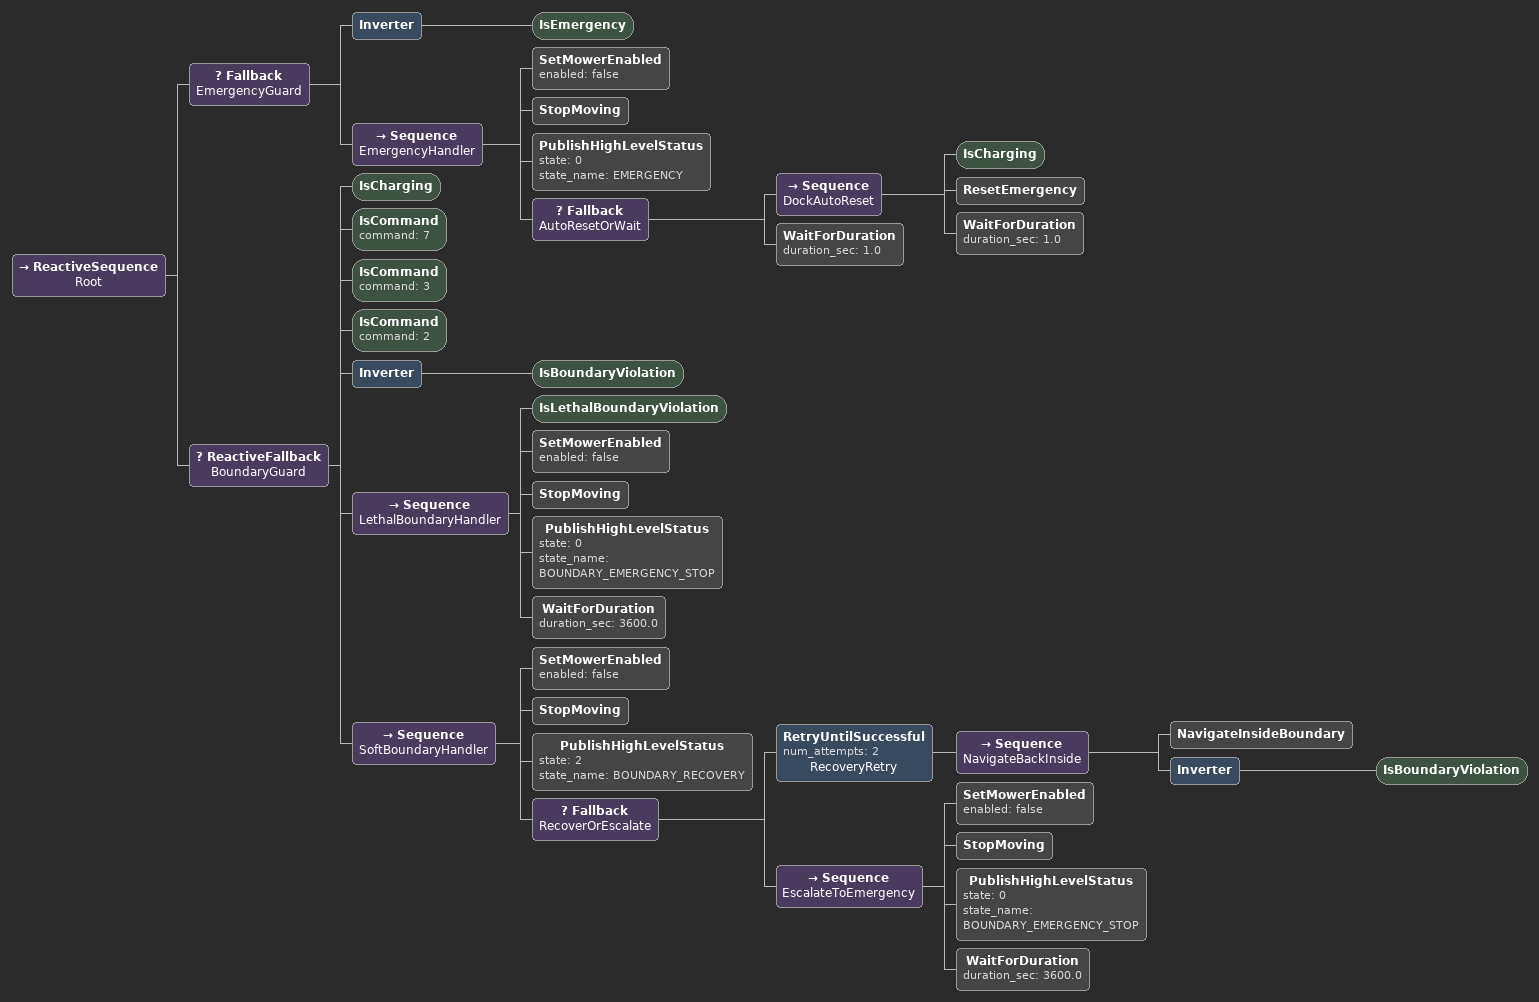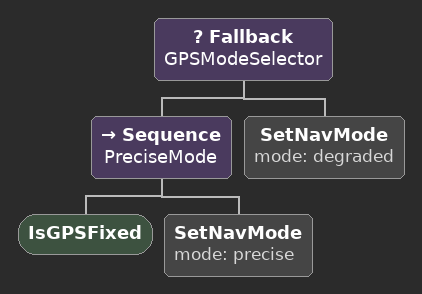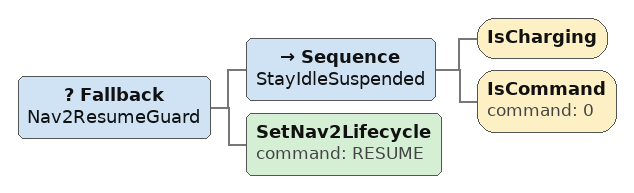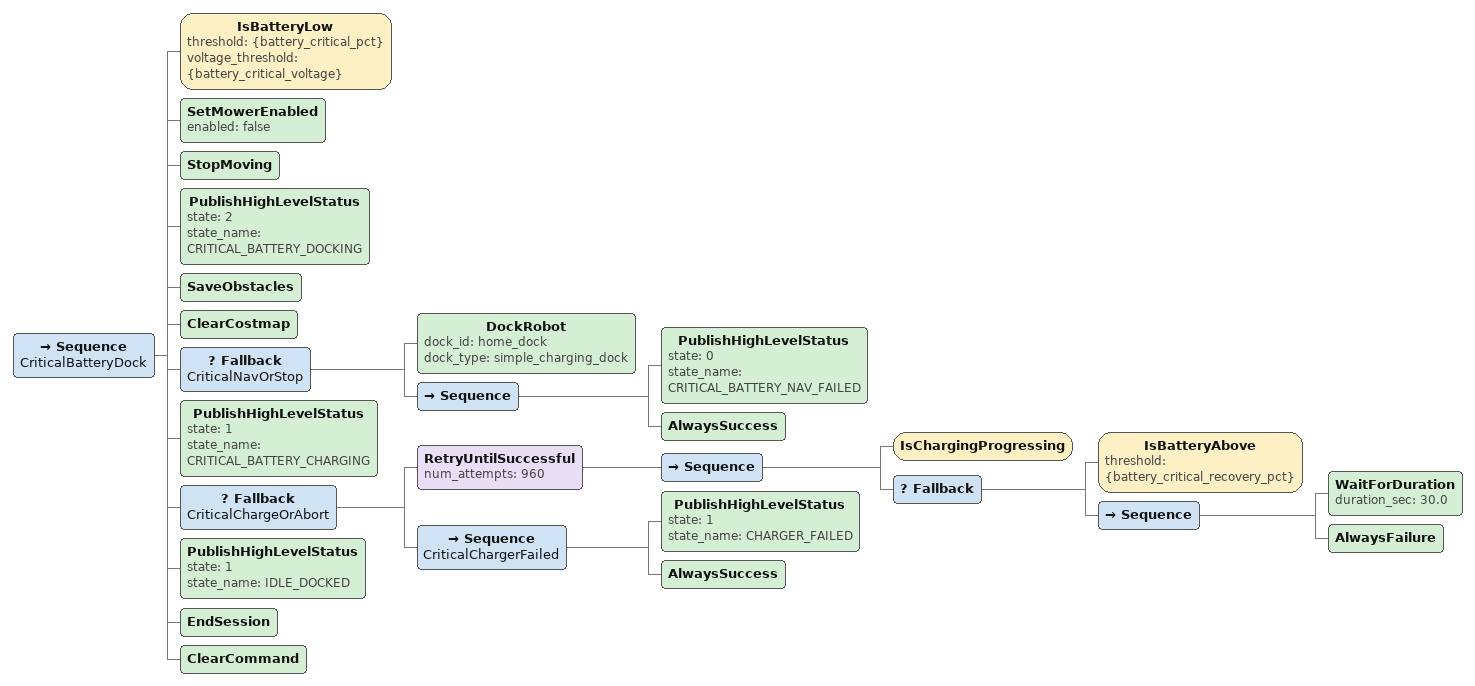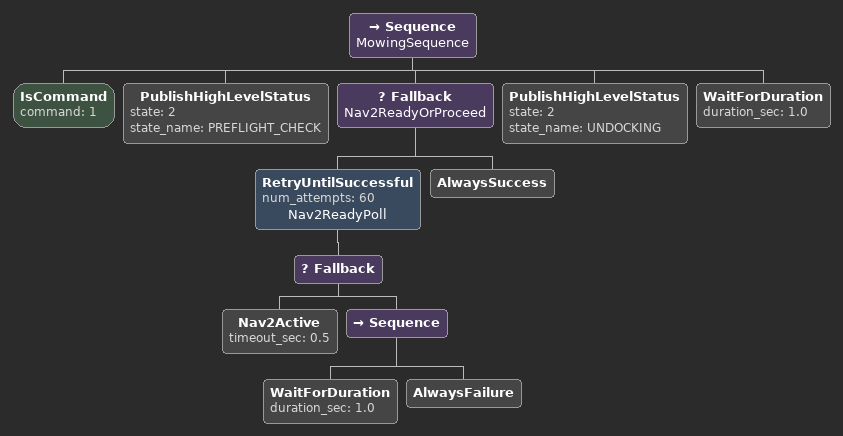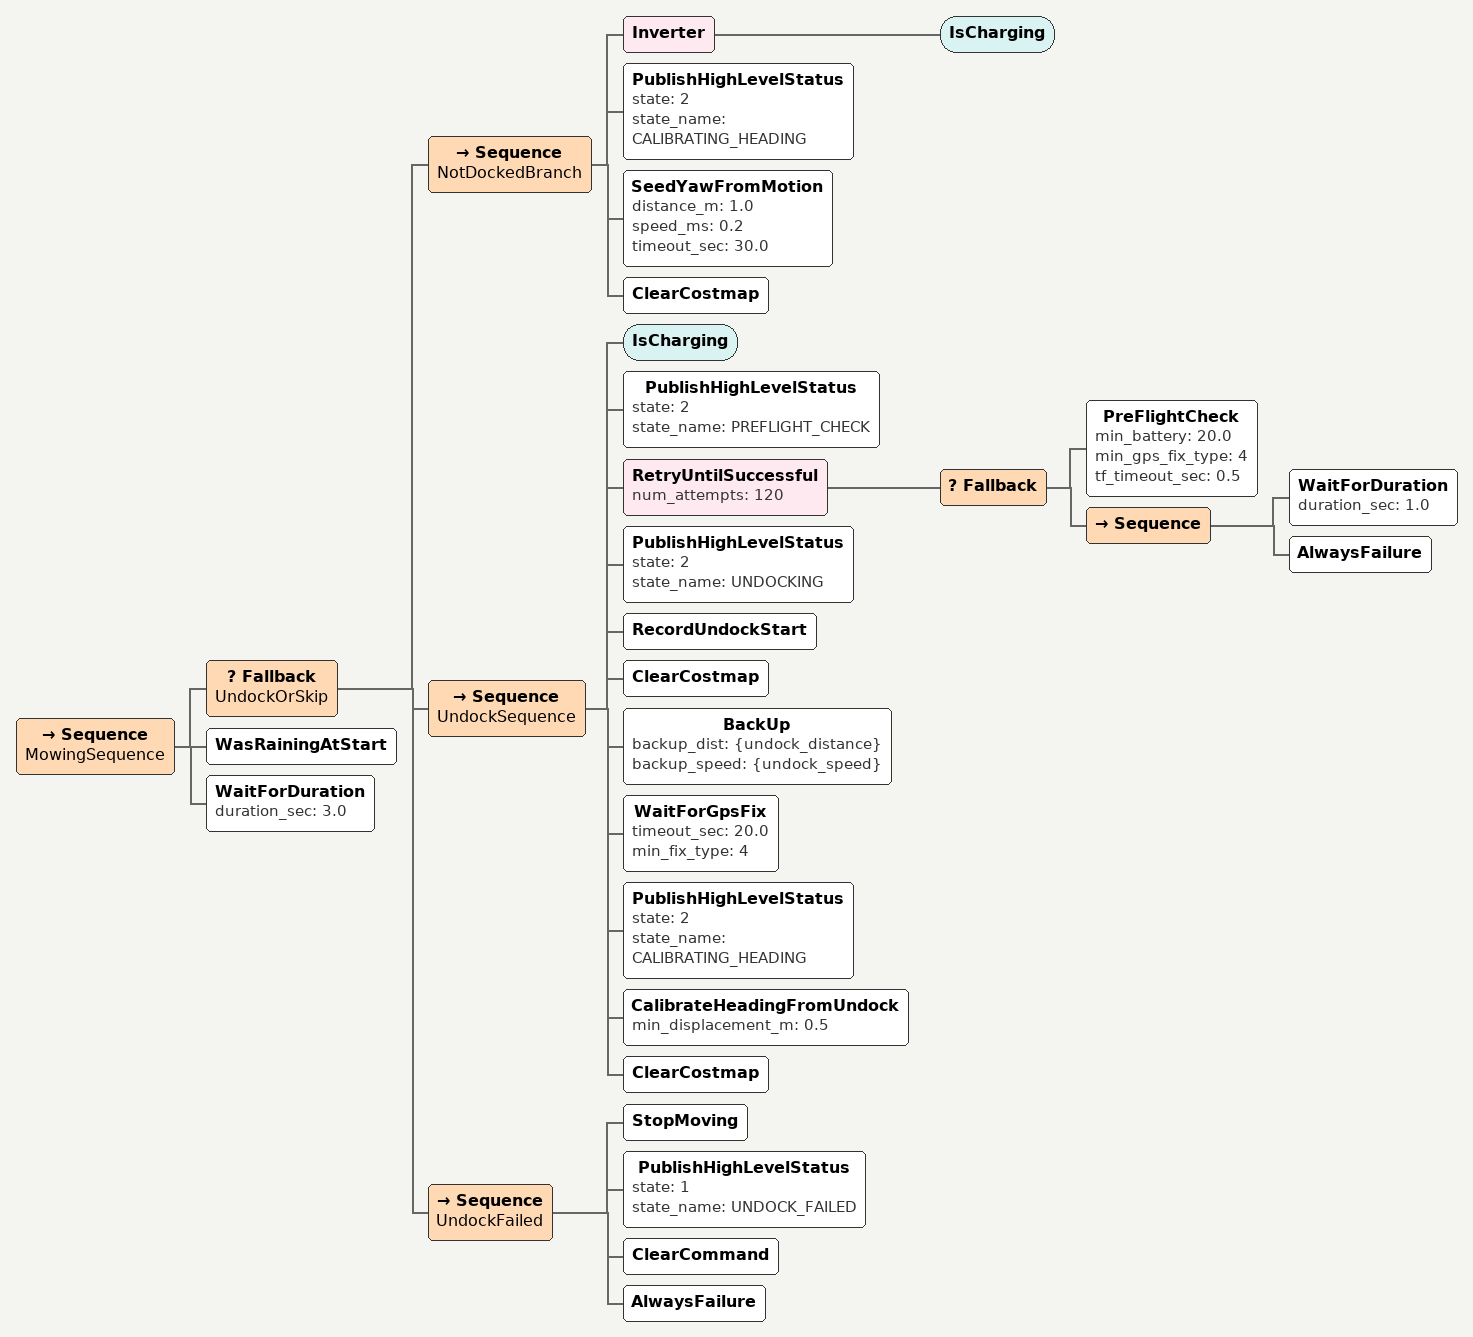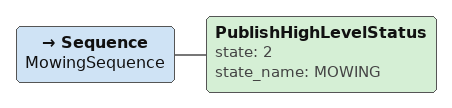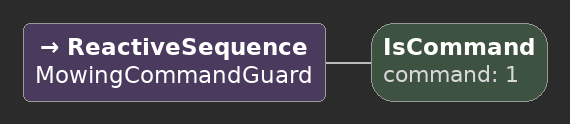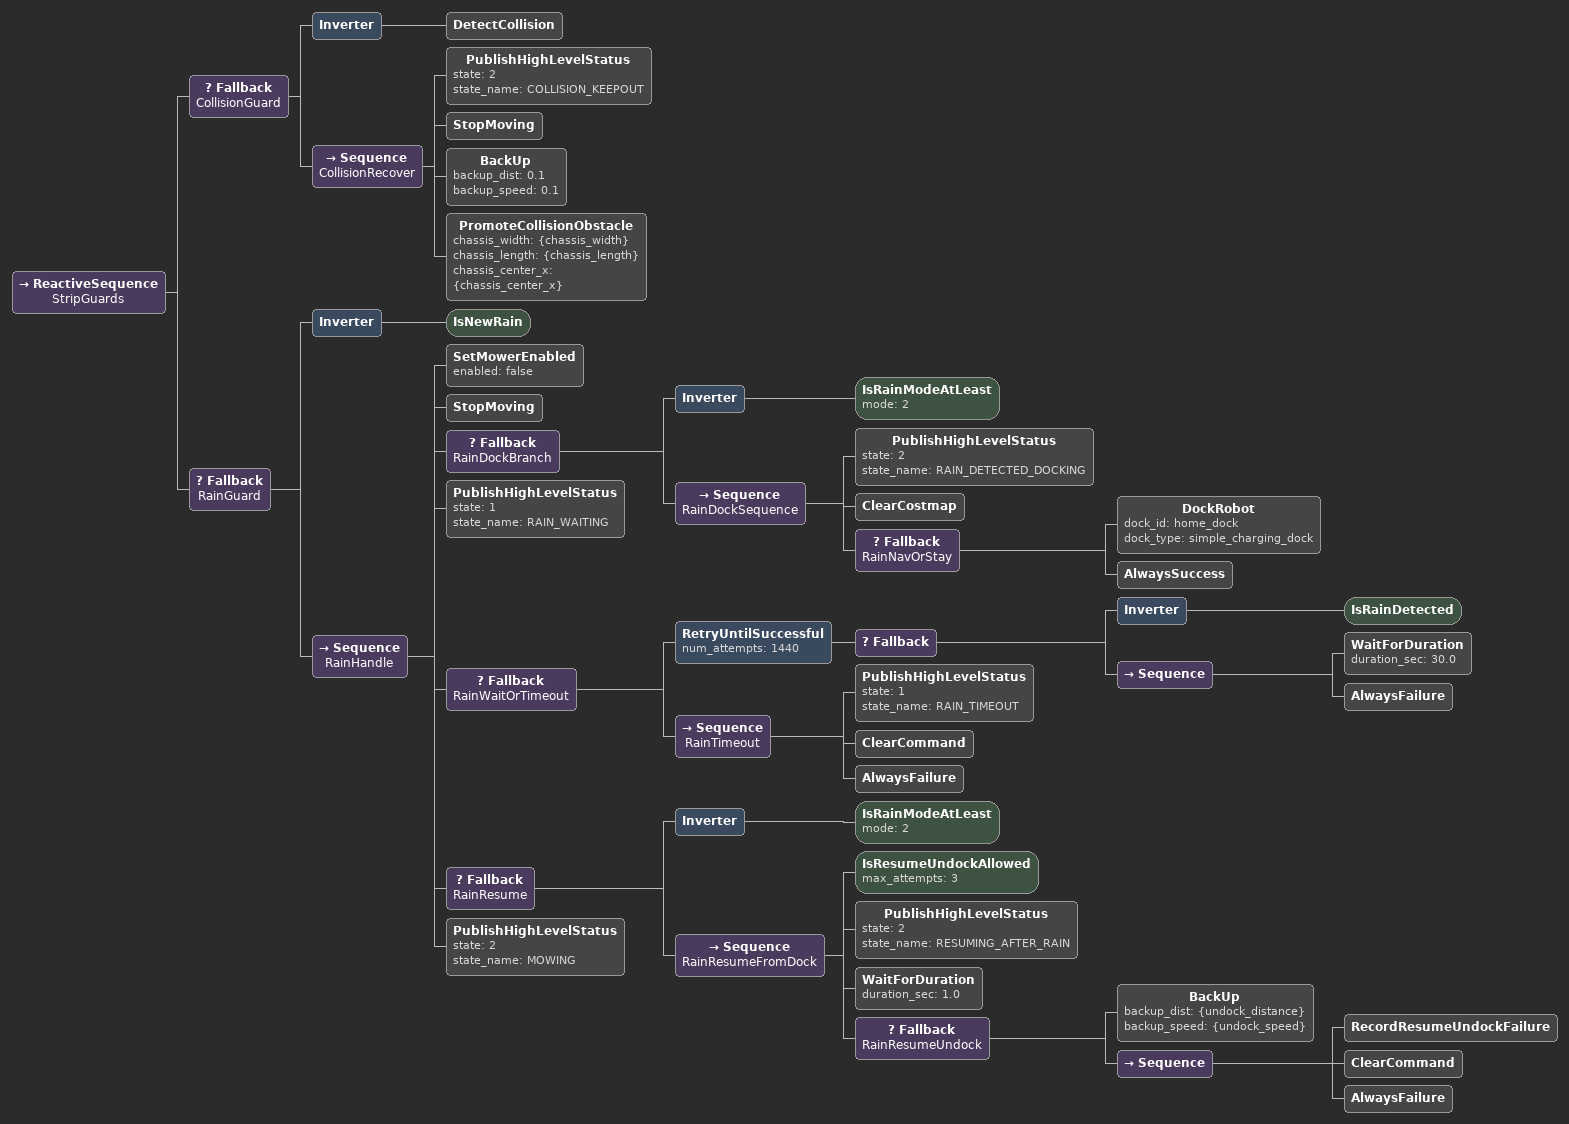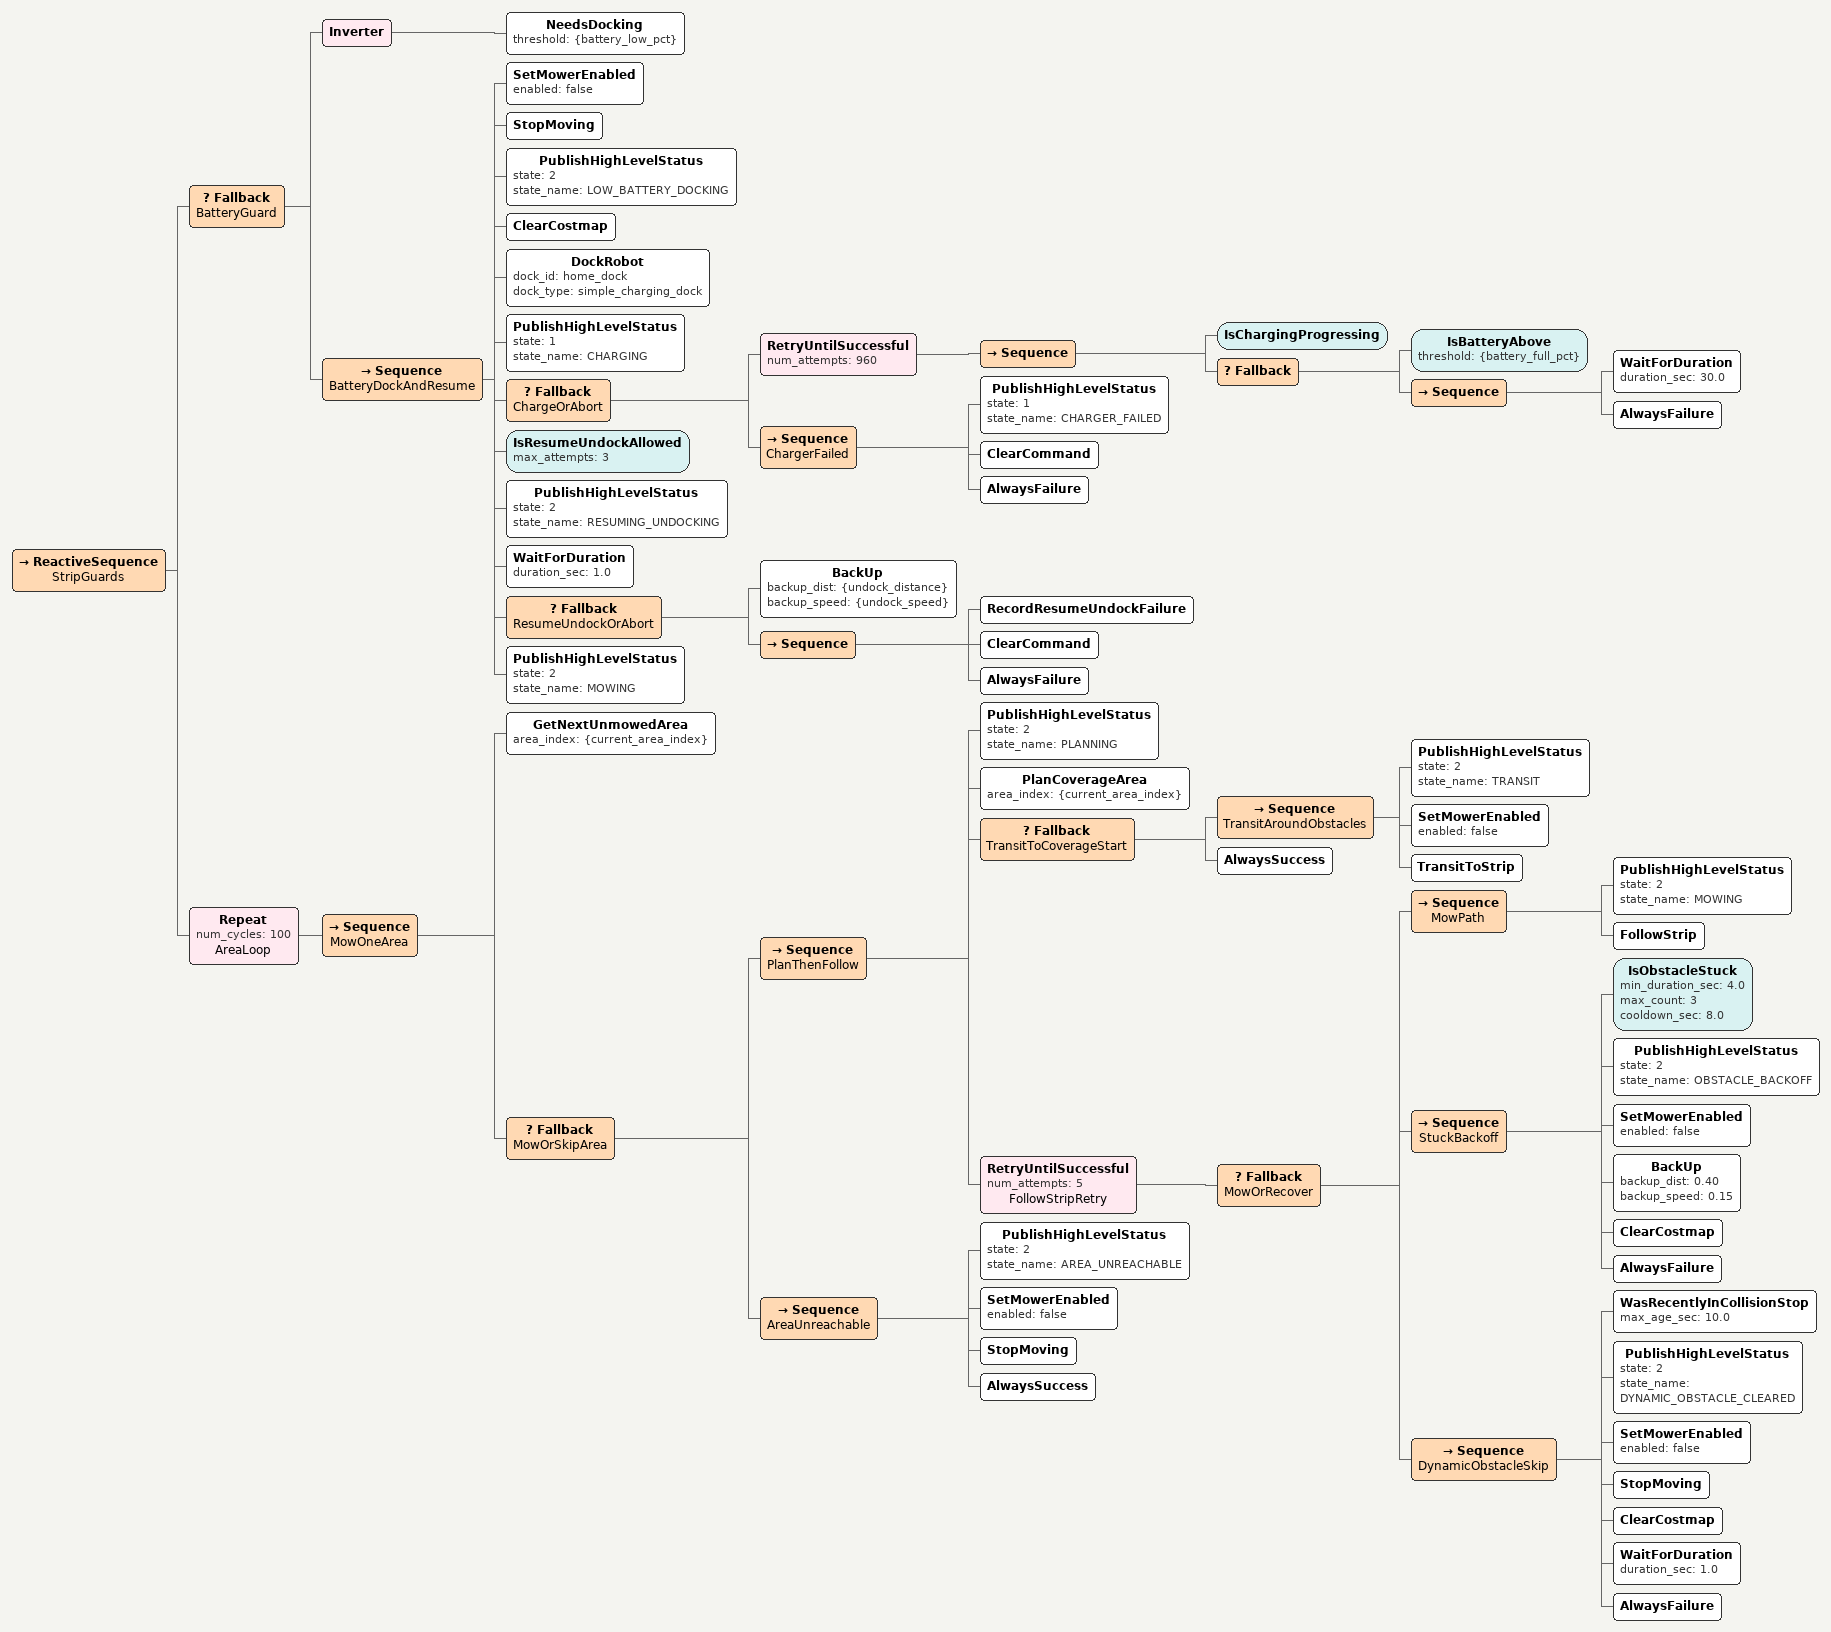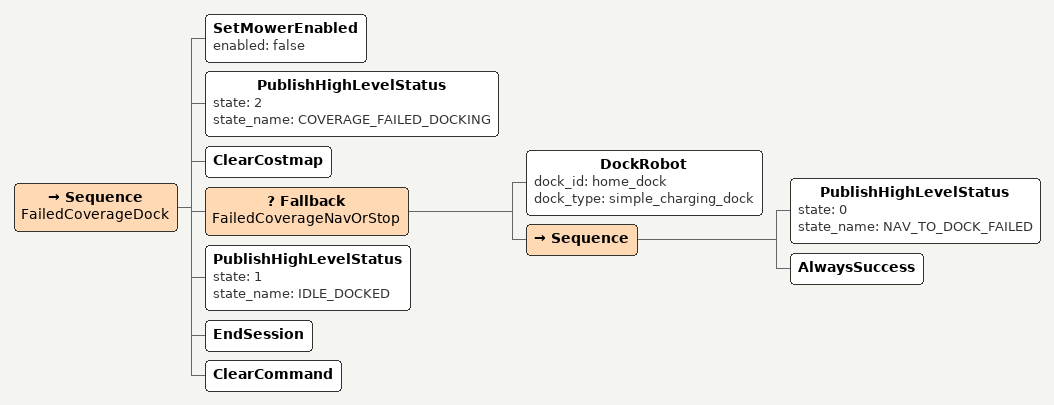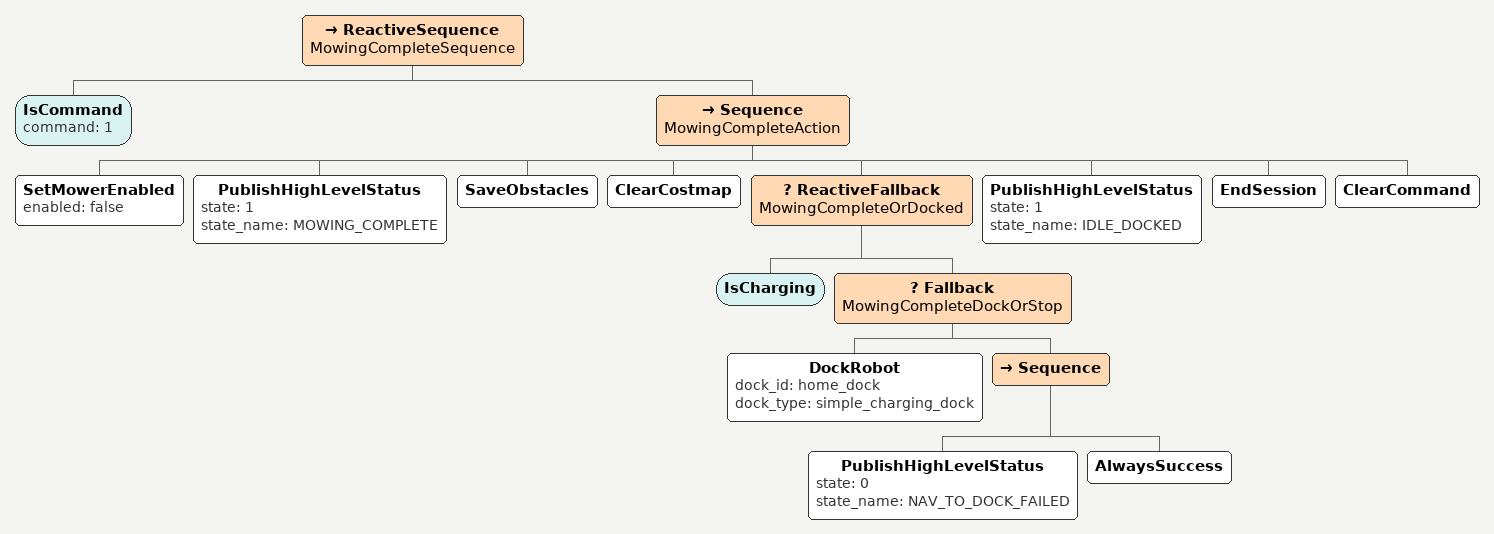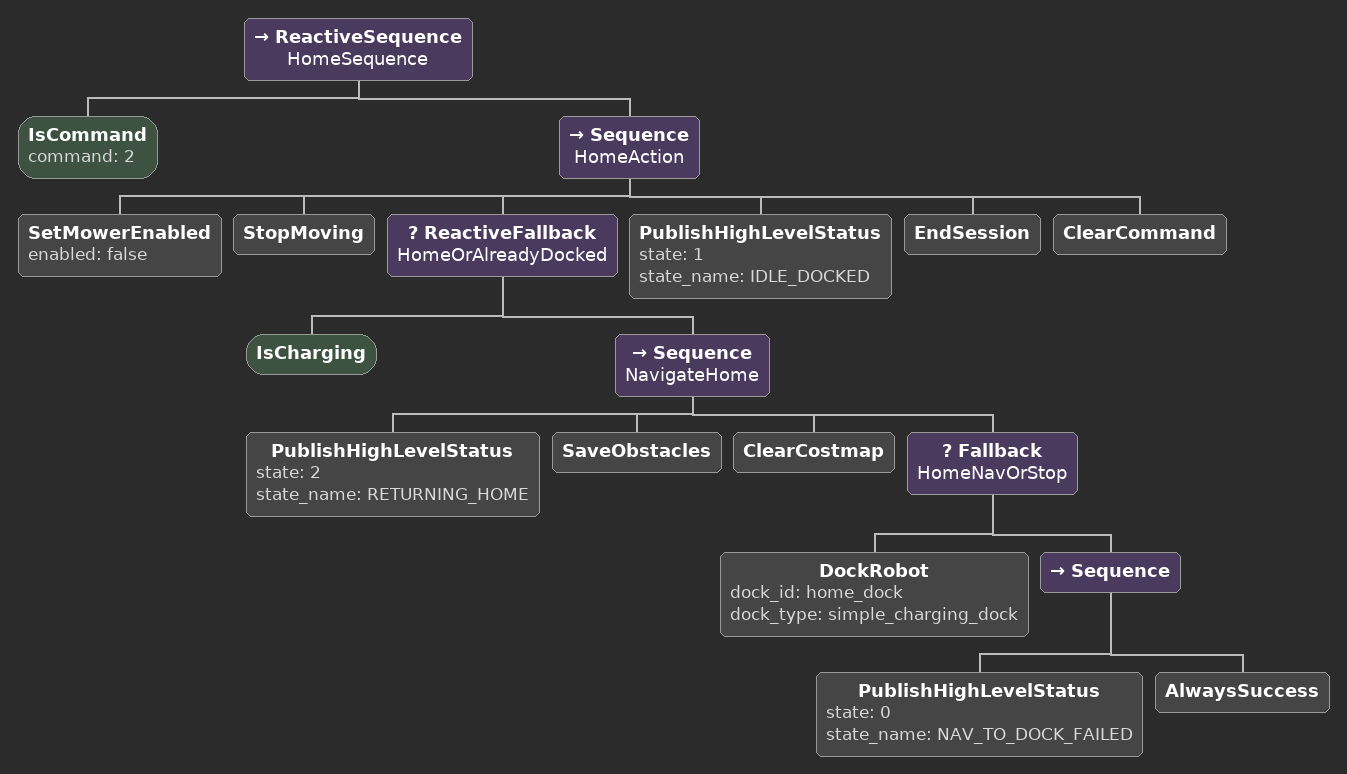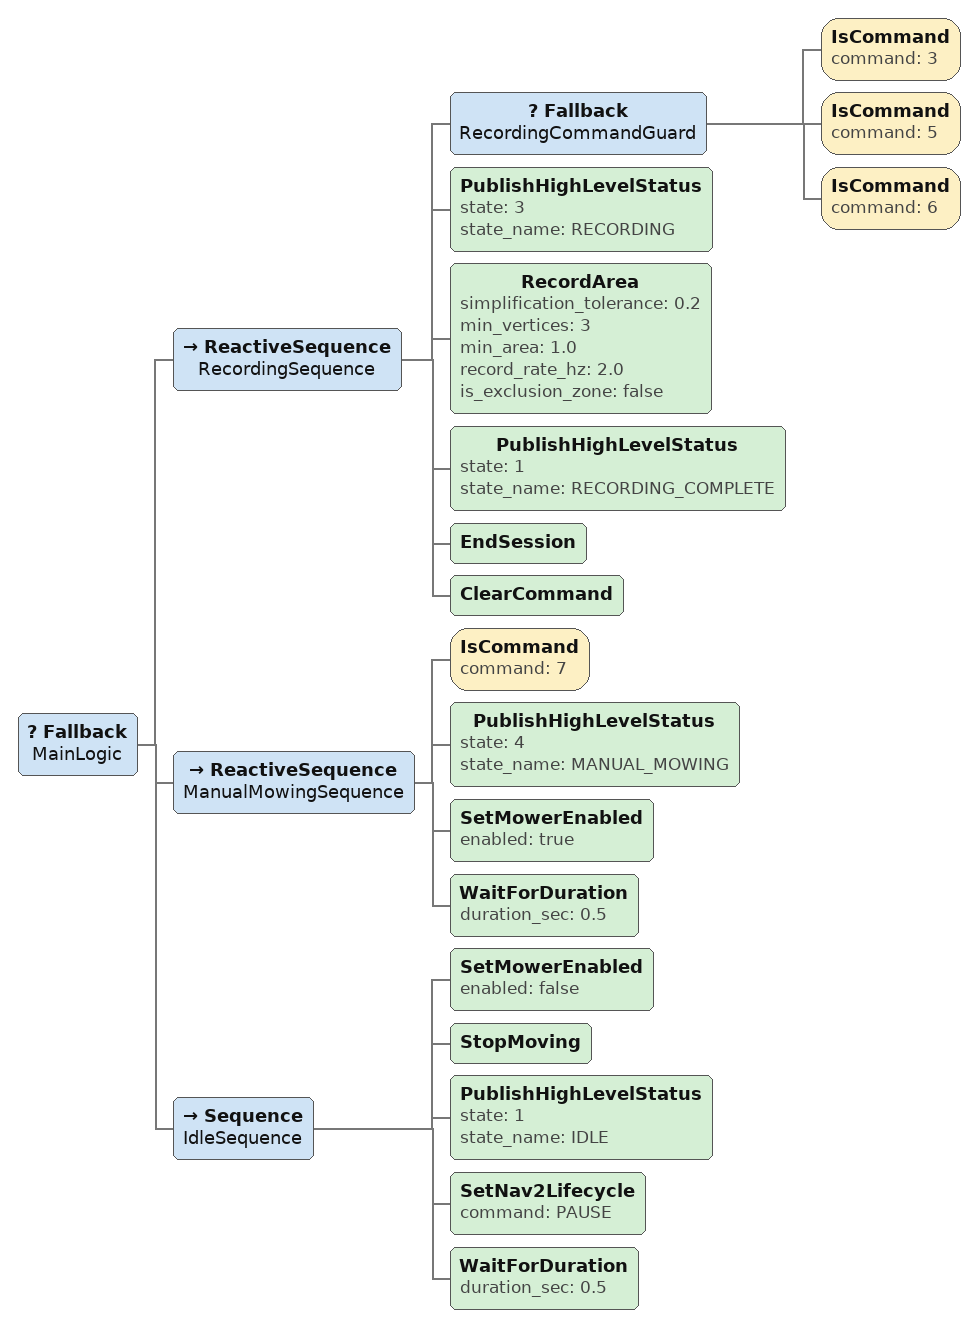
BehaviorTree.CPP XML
<ReactiveSequence name="Root">

  <Fallback name="EmergencyGuard">
    <Inverter><IsEmergency/></Inverter>
    <Sequence name="EmergencyHandler">
      <SetMowerEnabled enabled="false"/>
      <StopMoving/>
      <PublishHighLevelStatus state="0" state_name="EMERGENCY"/>
      <Fallback name="AutoResetOrWait">
        <!-- If charging (on dock), auto-reset emergency -->
        <Sequence name="DockAutoReset">
          <IsCharging/>
          <ResetEmergency/>
          <WaitForDuration duration_sec="1.0"/>
        </Sequence>
        <!-- Not on dock — just wait and re-check -->
        <WaitForDuration duration_sec="1.0"/>
      </Fallback>
    </Sequence>
  </Fallback>

  <ReactiveFallback name="BoundaryGuard">
    <IsCharging/>
    <IsCommand command="7"/>
    <IsCommand command="3"/>
    <IsCommand command="2"/>
    <Inverter><IsBoundaryViolation/></Inverter>

    <!-- Lethal path: stop immediately, latch -->
    <Sequence name="LethalBoundaryHandler">
      <IsLethalBoundaryViolation/>
      <SetMowerEnabled enabled="false"/>
      <StopMoving/>
      <PublishHighLevelStatus state="0" state_name="BOUNDARY_EMERGENCY_STOP"/>
      <WaitForDuration duration_sec="3600.0"/>
    </Sequence>

    <!-- Soft path: stop, then route back to a known-inside pose -->
    <Sequence name="SoftBoundaryHandler">
      <SetMowerEnabled enabled="false"/>
      <StopMoving/>
      <PublishHighLevelStatus state="2" state_name="BOUNDARY_RECOVERY"/>
      <Fallback name="RecoverOrEscalate">
        <RetryUntilSuccessful num_attempts="2" name="RecoveryRetry">
          <Sequence name="NavigateBackInside">
            <NavigateInsideBoundary/>
            <!-- Succeed only if Nav2 actually put us back inside a
                 defined area. -->
            <Inverter><IsBoundaryViolation/></Inverter>
          </Sequence>
        </RetryUntilSuccessful>
        <!-- Recovery failed — treat as lethal going forward. -->
        <Sequence name="EscalateToEmergency">
          <SetMowerEnabled enabled="false"/>
          <StopMoving/>
          <PublishHighLevelStatus state="0" state_name="BOUNDARY_EMERGENCY_STOP"/>
          <WaitForDuration duration_sec="3600.0"/>
        </Sequence>
      </Fallback>
    </Sequence>
  </ReactiveFallback>
</ReactiveSequence>

<Fallback name="GPSModeSelector">
  <Sequence name="PreciseMode">
    <IsGPSFixed/>
    <SetNavMode mode="precise"/>
  </Sequence>
  <SetNavMode mode="degraded"/>
</Fallback>

<Fallback name="Nav2ResumeGuard">
  <Sequence name="StayIdleSuspended">
    <IsCharging/>
    <IsCommand command="0"/>
  </Sequence>
  <SetNav2Lifecycle command="RESUME"/>
</Fallback>

<Sequence name="CriticalBatteryDock">
  <IsBatteryLow threshold="{battery_critical_pct}" voltage_threshold="{battery_critical_voltage}"/>
  <SetMowerEnabled enabled="false"/>
  <StopMoving/>
  <PublishHighLevelStatus state="2" state_name="CRITICAL_BATTERY_DOCKING"/>
  <SaveObstacles/>
  <ClearCostmap/>
  <Fallback name="CriticalNavOrStop">
    <DockRobot dock_id="home_dock" dock_type="simple_charging_dock"/>
    <!-- Docking failed — stay stopped, battery is critical -->
    <Sequence>
      <PublishHighLevelStatus state="0" state_name="CRITICAL_BATTERY_NAV_FAILED"/>
      <AlwaysSuccess/>
    </Sequence>
  </Fallback>
  <PublishHighLevelStatus state="1" state_name="CRITICAL_BATTERY_CHARGING"/>
  <Fallback name="CriticalChargeOrAbort">
    <RetryUntilSuccessful num_attempts="960">
      <Sequence>
        <IsChargingProgressing/>
        <Fallback>
          <IsBatteryAbove threshold="{battery_critical_recovery_pct}"/>
          <Sequence>
            <WaitForDuration duration_sec="30.0"/>
            <AlwaysFailure/>
          </Sequence>
        </Fallback>
      </Sequence>
    </RetryUntilSuccessful>
    <!-- Charger looks dead — stop waiting, fall through to IDLE so
         the operator sees a settled state instead of a frozen one. -->
    <Sequence name="CriticalChargerFailed">
      <PublishHighLevelStatus state="1" state_name="CHARGER_FAILED"/>
      <AlwaysSuccess/>
    </Sequence>
  </Fallback>
  <PublishHighLevelStatus state="1" state_name="IDLE_DOCKED"/>
  <EndSession/>
  <ClearCommand/>
</Sequence>

<Sequence name="MowingSequence">
  <IsCommand command="1"/>

  <PublishHighLevelStatus state="2" state_name="PREFLIGHT_CHECK"/>
  <Fallback name="Nav2ReadyOrProceed">
    <RetryUntilSuccessful num_attempts="60" name="Nav2ReadyPoll">
      <Fallback>
        <Nav2Active timeout_sec="0.5"/>
        <Sequence>
          <WaitForDuration duration_sec="1.0"/>
          <AlwaysFailure/>
        </Sequence>
      </Fallback>
    </RetryUntilSuccessful>
    <AlwaysSuccess/>
  </Fallback>

  <!-- Undock: only if currently charging (on dock).
       If already undocked, skip entirely. -->
  <PublishHighLevelStatus state="2" state_name="UNDOCKING"/>
  <WaitForDuration duration_sec="1.0"/>
</Sequence>

<Sequence name="MowingSequence">
  <Fallback name="UndockOrSkip">
    <Sequence name="NotDockedBranch">
      <Inverter><IsCharging/></Inverter>
      <PublishHighLevelStatus state="2" state_name="CALIBRATING_HEADING"/>
      <SeedYawFromMotion distance_m="1.0" speed_ms="0.2" timeout_sec="30.0"/>
      <ClearCostmap/>
    </Sequence>
    <Sequence name="UndockSequence">
      <IsCharging/>
      <PublishHighLevelStatus state="2" state_name="PREFLIGHT_CHECK"/>
      <RetryUntilSuccessful num_attempts="120">
        <Fallback>
          <PreFlightCheck min_battery="20.0" min_gps_fix_type="4" tf_timeout_sec="0.5"/>
          <Sequence>
            <WaitForDuration duration_sec="1.0"/>
            <AlwaysFailure/>
          </Sequence>
        </Fallback>
      </RetryUntilSuccessful>
      <PublishHighLevelStatus state="2" state_name="UNDOCKING"/>
      <RecordUndockStart/>
      <ClearCostmap/>
      <BackUp backup_dist="{undock_distance}" backup_speed="{undock_speed}"/>
      <WaitForGpsFix timeout_sec="20.0" min_fix_type="4"/>
      <PublishHighLevelStatus state="2" state_name="CALIBRATING_HEADING"/>
      <CalibrateHeadingFromUndock min_displacement_m="0.5"/>
      <!-- Clear costmaps again after undock — dock structure must be
           cleared before navigation starts. -->
      <ClearCostmap/>
    </Sequence>
    <!-- Undock failed — abort -->
    <Sequence name="UndockFailed">
      <StopMoving/>
      <PublishHighLevelStatus state="1" state_name="UNDOCK_FAILED"/>
      <ClearCommand/>
      <AlwaysFailure/>
    </Sequence>
  </Fallback>

  <!-- Record if it was raining at start — user chose to mow in rain -->
  <WasRainingAtStart/>

  <!-- Wait for obstacle detection before starting -->
  <WaitForDuration duration_sec="3.0"/>
</Sequence>

<Sequence name="MowingSequence">
  <PublishHighLevelStatus state="2" state_name="MOWING"/>
</Sequence>

<ReactiveSequence name="MowingCommandGuard">
<IsCommand command="1"/>
</ReactiveSequence>

<ReactiveSequence name="StripGuards">

  <Fallback name="CollisionGuard">
    <Inverter><DetectCollision/></Inverter>
    <Sequence name="CollisionRecover">
      <PublishHighLevelStatus state="2" state_name="COLLISION_KEEPOUT"/>
      <StopMoving/>
      <BackUp backup_dist="0.1" backup_speed="0.1"/>
      <PromoteCollisionObstacle chassis_width="{chassis_width}" chassis_length="{chassis_length}" chassis_center_x="{chassis_center_x}"/>
    </Sequence>
  </Fallback>

  <Fallback name="RainGuard">
    <Inverter><IsNewRain/></Inverter>
    <Sequence name="RainHandle">
      <SetMowerEnabled enabled="false"/>
      <StopMoving/>
      <Fallback name="RainDockBranch">
        <Inverter><IsRainModeAtLeast mode="2"/></Inverter>
        <Sequence name="RainDockSequence">
          <PublishHighLevelStatus state="2" state_name="RAIN_DETECTED_DOCKING"/>
          <ClearCostmap/>
          <Fallback name="RainNavOrStay">
            <DockRobot dock_id="home_dock" dock_type="simple_charging_dock"/>
            <AlwaysSuccess/>
          </Fallback>
        </Sequence>
      </Fallback>
      <PublishHighLevelStatus state="1" state_name="RAIN_WAITING"/>
      <Fallback name="RainWaitOrTimeout">
        <RetryUntilSuccessful num_attempts="1440">
          <Fallback>
            <Inverter><IsRainDetected/></Inverter>
            <Sequence>
              <WaitForDuration duration_sec="30.0"/>
              <AlwaysFailure/>
            </Sequence>
          </Fallback>
        </RetryUntilSuccessful>
        <Sequence name="RainTimeout">
          <PublishHighLevelStatus state="1" state_name="RAIN_TIMEOUT"/>
          <ClearCommand/>
          <AlwaysFailure/>
        </Sequence>
      </Fallback>
      <!-- Resume: only undock if we actually docked above
           (rain_mode >= 2). Otherwise we stayed in place and
           can resume directly. -->
      <Fallback name="RainResume">
        <Inverter><IsRainModeAtLeast mode="2"/></Inverter>
        <Sequence name="RainResumeFromDock">
          <IsResumeUndockAllowed max_attempts="3"/>
          <PublishHighLevelStatus state="2" state_name="RESUMING_AFTER_RAIN"/>
          <WaitForDuration duration_sec="1.0"/>
          <Fallback name="RainResumeUndock">
            <BackUp backup_dist="{undock_distance}" backup_speed="{undock_speed}"/>
            <Sequence>
              <RecordResumeUndockFailure/>
              <ClearCommand/>
              <AlwaysFailure/>
            </Sequence>
          </Fallback>
        </Sequence>
      </Fallback>
      <PublishHighLevelStatus state="2" state_name="MOWING"/>
    </Sequence>
  </Fallback>

</ReactiveSequence>

<ReactiveSequence name="StripGuards">

  <!-- Reactive battery check -->
  <Fallback name="BatteryGuard">
    <Inverter><NeedsDocking threshold="{battery_low_pct}"/></Inverter>
    <Sequence name="BatteryDockAndResume">
      <SetMowerEnabled enabled="false"/>
      <StopMoving/>
      <PublishHighLevelStatus state="2" state_name="LOW_BATTERY_DOCKING"/>
      <ClearCostmap/>
      <DockRobot dock_id="home_dock" dock_type="simple_charging_dock"/>
      <PublishHighLevelStatus state="1" state_name="CHARGING"/>
      <Fallback name="ChargeOrAbort">
        <RetryUntilSuccessful num_attempts="960">
          <Sequence>
            <IsChargingProgressing/>
            <Fallback>
              <IsBatteryAbove threshold="{battery_full_pct}"/>
              <Sequence>
                <WaitForDuration duration_sec="30.0"/>
                <AlwaysFailure/>
              </Sequence>
            </Fallback>
          </Sequence>
        </RetryUntilSuccessful>
        <Sequence name="ChargerFailed">
          <PublishHighLevelStatus state="1" state_name="CHARGER_FAILED"/>
          <ClearCommand/>
          <AlwaysFailure/>
        </Sequence>
      </Fallback>
      <IsResumeUndockAllowed max_attempts="3"/>
      <PublishHighLevelStatus state="2" state_name="RESUMING_UNDOCKING"/>
      <WaitForDuration duration_sec="1.0"/>
      <Fallback name="ResumeUndockOrAbort">
  <BackUp backup_dist="{undock_distance}" backup_speed="{undock_speed}"/>
        <Sequence>
          <RecordResumeUndockFailure/>
          <ClearCommand/>
          <AlwaysFailure/>
        </Sequence>
      </Fallback>
      <PublishHighLevelStatus state="2" state_name="MOWING"/>
    </Sequence>
  </Fallback>

  <Repeat num_cycles="100" name="AreaLoop">
    <Sequence name="MowOneArea">
      <GetNextUnmowedArea area_index="{current_area_index}"/>
      <Fallback name="MowOrSkipArea">
        <Sequence name="PlanThenFollow">
          <PublishHighLevelStatus state="2" state_name="PLANNING"/>
          <PlanCoverageArea area_index="{current_area_index}"/>
          <Fallback name="TransitToCoverageStart">
            <Sequence name="TransitAroundObstacles">
              <PublishHighLevelStatus state="2" state_name="TRANSIT"/>
              <!-- Blade off while circumnavigating; FollowStrip
                   re-enables it when mowing resumes. -->
              <SetMowerEnabled enabled="false"/>
              <TransitToStrip/>
            </Sequence>
            <AlwaysSuccess/>
          </Fallback>
          <RetryUntilSuccessful num_attempts="5" name="FollowStripRetry">
            <Fallback name="MowOrRecover">
            <Sequence name="MowPath">
              <PublishHighLevelStatus state="2" state_name="MOWING"/>
              <FollowStrip/>
            </Sequence>
            <Sequence name="StuckBackoff">
              <IsObstacleStuck min_duration_sec="4.0" max_count="3" cooldown_sec="8.0"/>
              <PublishHighLevelStatus state="2" state_name="OBSTACLE_BACKOFF"/>
              <SetMowerEnabled enabled="false"/>
              <BackUp backup_dist="0.40" backup_speed="0.15"/>
              <ClearCostmap/>
              <AlwaysFailure/>
            </Sequence>
            <!-- Dynamic-obstacle clear gate: ClearCostmap +
                 brief wait, then re-tick FollowStrip on the
                 same path. -->
            <Sequence name="DynamicObstacleSkip">
              <WasRecentlyInCollisionStop max_age_sec="10.0"/>
              <PublishHighLevelStatus state="2" state_name="DYNAMIC_OBSTACLE_CLEARED"/>
              <SetMowerEnabled enabled="false"/>
              <StopMoving/>
              <ClearCostmap/>
              <WaitForDuration duration_sec="1.0"/>
              <AlwaysFailure/>
            </Sequence>
            </Fallback>
          </RetryUntilSuccessful>
        </Sequence>
        <Sequence name="AreaUnreachable">
          <PublishHighLevelStatus state="2" state_name="AREA_UNREACHABLE"/>
          <SetMowerEnabled enabled="false"/>
          <StopMoving/>
          <AlwaysSuccess/>
        </Sequence>
      </Fallback>
    </Sequence>
  </Repeat>

</ReactiveSequence>

<Sequence name="FailedCoverageDock">
  <SetMowerEnabled enabled="false"/>
  <PublishHighLevelStatus state="2" state_name="COVERAGE_FAILED_DOCKING"/>
  <ClearCostmap/>
  <Fallback name="FailedCoverageNavOrStop">
    <DockRobot dock_id="home_dock" dock_type="simple_charging_dock"/>
    <Sequence>
      <PublishHighLevelStatus state="0" state_name="NAV_TO_DOCK_FAILED"/>
      <AlwaysSuccess/>
    </Sequence>
  </Fallback>
  <PublishHighLevelStatus state="1" state_name="IDLE_DOCKED"/>
  <EndSession/>
  <ClearCommand/>
</Sequence>

<ReactiveSequence name="MowingCompleteSequence">
  <IsCommand command="1"/>
  <Sequence name="MowingCompleteAction">
    <SetMowerEnabled enabled="false"/>
    <PublishHighLevelStatus state="1" state_name="MOWING_COMPLETE"/>
    <SaveObstacles/>
    <ClearCostmap/>
    <ReactiveFallback name="MowingCompleteOrDocked">
      <IsCharging/>
      <Fallback name="MowingCompleteDockOrStop">
        <DockRobot dock_id="home_dock" dock_type="simple_charging_dock"/>
        <Sequence>
          <PublishHighLevelStatus state="0" state_name="NAV_TO_DOCK_FAILED"/>
          <AlwaysSuccess/>
        </Sequence>
      </Fallback>
    </ReactiveFallback>
    <PublishHighLevelStatus state="1" state_name="IDLE_DOCKED"/>
    <EndSession/>
    <ClearCommand/>
  </Sequence>
</ReactiveSequence>

<ReactiveSequence name="HomeSequence">
  <IsCommand command="2"/>
  <Sequence name="HomeAction">
    <SetMowerEnabled enabled="false"/>
    <StopMoving/>
    <ReactiveFallback name="HomeOrAlreadyDocked">
      <IsCharging/>
      <Sequence name="NavigateHome">
        <PublishHighLevelStatus state="2" state_name="RETURNING_HOME"/>
        <SaveObstacles/>
        <!-- Wipe stale obstacle cells so the nav-to-staging dock
             approach isn't walled off (see MowingCompleteSequence). -->
        <ClearCostmap/>
        <Fallback name="HomeNavOrStop">
          <DockRobot dock_id="home_dock" dock_type="simple_charging_dock"/>
          <Sequence>
            <PublishHighLevelStatus state="0" state_name="NAV_TO_DOCK_FAILED"/>
            <AlwaysSuccess/>
          </Sequence>
        </Fallback>
      </Sequence>
    </ReactiveFallback>
    <PublishHighLevelStatus state="1" state_name="IDLE_DOCKED"/>
    <EndSession/>
    <ClearCommand/>
  </Sequence>
</ReactiveSequence>

<Fallback name="MainLogic">

  <ReactiveSequence name="RecordingSequence">
    <Fallback name="RecordingCommandGuard">
      <IsCommand command="3"/>
      <IsCommand command="5"/>
      <IsCommand command="6"/>
    </Fallback>
    <PublishHighLevelStatus state="3" state_name="RECORDING"/>
    <RecordArea simplification_tolerance="0.2" min_vertices="3" min_area="1.0" record_rate_hz="2.0" is_exclusion_zone="false"/>
    <PublishHighLevelStatus state="1" state_name="RECORDING_COMPLETE"/>
    <EndSession/>
    <ClearCommand/>
  </ReactiveSequence>

  <ReactiveSequence name="ManualMowingSequence">
    <IsCommand command="7"/>
    <PublishHighLevelStatus state="4" state_name="MANUAL_MOWING"/>
    <SetMowerEnabled enabled="true"/>
    <WaitForDuration duration_sec="0.5"/>
  </ReactiveSequence>

  <!-- ============================================================
       f. Idle default
       ============================================================ -->
  <Sequence name="IdleSequence">
    <SetMowerEnabled enabled="false"/>
    <StopMoving/>
    <PublishHighLevelStatus state="1" state_name="IDLE"/>
    <SetNav2Lifecycle command="PAUSE"/>
    <WaitForDuration duration_sec="0.5"/>
  </Sequence>

</Fallback>
